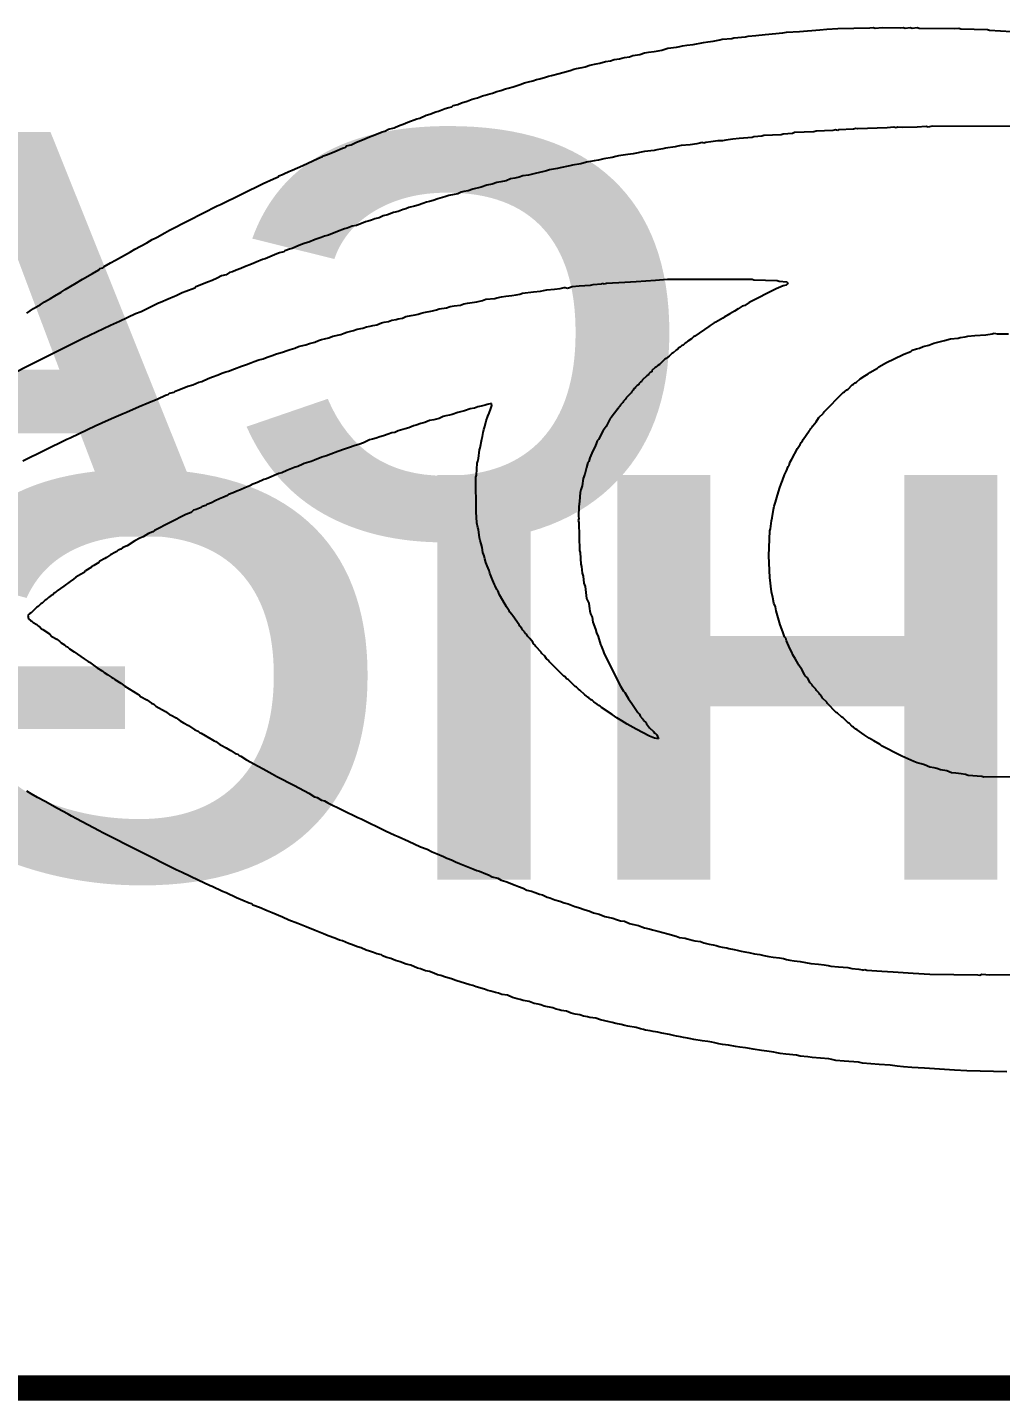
# Model space of a CAD drawing. Header units: inches. Extents: x 0 to 276, y 0 to 124.
# Drawn here: x 79.6 to 86.94, y 0.15 to 10.5 of the extents above; entities that cross this region are included whole.
import ezdxf

# ---------------------------------------------------------------- set-up
doc = ezdxf.new("R2010")
doc.units = ezdxf.units.IN
for name, color, linetype in [('Board Outline', 216, 'Continuous'), ('Bottom Overlay', 54, 'Continuous'), ('Top Overlay', 2, 'Continuous')]:
    doc.layers.add(name, color=color, linetype=linetype)
doc.styles.add('Arial Black', font='', dxfattribs={"height": 0.2})
doc.styles.get('Arial Black').set_extended_font_data('Arial Black')

msp = doc.modelspace()

# ---------------------------------------------------------------- linework, layer by layer
at = {"layer": 'Board Outline'}
for points in [[(0.25, 0.25, 0.191, 0.191, 0), (109.75, 0.25, 0.191, 0.191, 0)], [(0.259, 0.259, 0.127, 0.127, 0), (109.741, 0.259, 0.127, 0.127, 0)]]:
    msp.add_lwpolyline(points, format="xyseb", dxfattribs=at)
at = {"layer": 'Top Overlay'}
for p, q in [((85.161, 10.447), (85.295, 10.46)), ((85.295, 10.46), (85.321, 10.465)), ((85.321, 10.465), (85.421, 10.47)), ((85.421, 10.47), (85.573, 10.481)), ((85.573, 10.481), (85.626, 10.486)), ((85.626, 10.486), (85.71, 10.491)), ((85.71, 10.491), (85.951, 10.497)), ((85.951, 10.497), (85.975, 10.499)), ((85.975, 10.499), (85.991, 10.494)), ((85.991, 10.494), (86.043, 10.499)), ((86.043, 10.499), (86.182, 10.497)), ((86.182, 10.497), (86.201, 10.499)), ((86.201, 10.499), (86.216, 10.494)), ((86.216, 10.494), (86.253, 10.499)), ((86.253, 10.499), (86.269, 10.494)), ((86.269, 10.494), (86.306, 10.499)), ((86.306, 10.499), (86.321, 10.494)), ((86.321, 10.494), (86.587, 10.491)), ((86.587, 10.491), (86.621, 10.494)), ((86.621, 10.494), (86.636, 10.489)), ((86.636, 10.489), (86.836, 10.483)), ((86.836, 10.483), (86.852, 10.478)), ((86.852, 10.478), (87.017, 10.47)), ((84.427, 10.342), (84.492, 10.35)), ((84.492, 10.35), (84.518, 10.355)), ((84.518, 10.355), (84.539, 10.36)), ((84.539, 10.36), (84.571, 10.365)), ((84.571, 10.365), (84.618, 10.371)), ((84.618, 10.371), (84.697, 10.386)), ((84.697, 10.386), (84.728, 10.392)), ((84.728, 10.392), (84.77, 10.397)), ((84.77, 10.397), (84.82, 10.405)), ((84.82, 10.405), (84.836, 10.41)), ((84.836, 10.41), (84.909, 10.415)), ((84.909, 10.415), (84.925, 10.42)), ((84.925, 10.42), (85.012, 10.428)), ((85.012, 10.428), (85.033, 10.434)), ((85.033, 10.434), (85.091, 10.439)), ((85.091, 10.439), (85.161, 10.447)), ((83.915, 10.229), (83.959, 10.242)), ((83.959, 10.242), (83.996, 10.247)), ((83.996, 10.247), (84.022, 10.258)), ((84.022, 10.258), (84.064, 10.263)), ((84.064, 10.263), (84.08, 10.268)), ((84.08, 10.268), (84.101, 10.274)), ((84.101, 10.274), (84.138, 10.279)), ((84.138, 10.279), (84.164, 10.289)), ((84.164, 10.289), (84.217, 10.295)), ((84.217, 10.295), (84.251, 10.308)), ((84.251, 10.308), (84.282, 10.313)), ((84.282, 10.313), (84.324, 10.318)), ((84.324, 10.318), (84.356, 10.323)), ((84.356, 10.323), (84.382, 10.329)), ((84.382, 10.329), (84.406, 10.336)), ((84.406, 10.336), (84.427, 10.342)), ((83.55, 10.137), (83.608, 10.153)), ((83.608, 10.153), (83.692, 10.174)), ((83.692, 10.174), (83.718, 10.184)), ((83.718, 10.184), (83.739, 10.19)), ((83.739, 10.19), (83.783, 10.197)), ((83.783, 10.197), (83.804, 10.203)), ((83.804, 10.203), (83.839, 10.216)), ((83.839, 10.216), (83.888, 10.224)), ((83.888, 10.224), (83.915, 10.229)), ((83.169, 10.024), (83.203, 10.037)), ((83.203, 10.037), (83.224, 10.043)), ((83.224, 10.043), (83.261, 10.053)), ((83.261, 10.053), (83.314, 10.069)), ((83.314, 10.069), (83.348, 10.082)), ((83.348, 10.082), (83.377, 10.09)), ((83.377, 10.09), (83.411, 10.098)), ((83.411, 10.098), (83.437, 10.108)), ((83.437, 10.108), (83.463, 10.113)), ((83.463, 10.113), (83.505, 10.124)), ((83.505, 10.124), (83.529, 10.132)), ((83.529, 10.132), (83.55, 10.137)), ((82.844, 9.919), (82.873, 9.932)), ((82.873, 9.932), (82.915, 9.943)), ((82.915, 9.943), (82.952, 9.959)), ((82.952, 9.959), (82.994, 9.969)), ((82.994, 9.969), (83.03, 9.985)), ((83.03, 9.985), (83.051, 9.99)), ((83.051, 9.99), (83.085, 9.998)), ((83.085, 9.998), (83.106, 10.003)), ((83.106, 10.003), (83.14, 10.016)), ((83.14, 10.016), (83.169, 10.024)), ((82.558, 9.817), (82.605, 9.838)), ((82.605, 9.838), (82.634, 9.846)), ((82.634, 9.846), (82.679, 9.864)), ((82.679, 9.864), (82.7, 9.869)), ((82.7, 9.869), (82.749, 9.888)), ((82.749, 9.888), (82.778, 9.896)), ((82.778, 9.896), (82.799, 9.901)), ((82.799, 9.901), (82.81, 9.911)), ((82.81, 9.911), (82.844, 9.919)), ((82.295, 9.717), (82.322, 9.733)), ((82.322, 9.733), (82.364, 9.743)), ((82.364, 9.743), (82.374, 9.749)), ((82.374, 9.749), (82.411, 9.764)), ((82.411, 9.764), (82.432, 9.77)), ((82.432, 9.77), (82.469, 9.785)), ((82.469, 9.785), (82.537, 9.812)), ((82.537, 9.812), (82.558, 9.817)), ((85.692, 9.728), (85.671, 9.722)), ((85.707, 9.722), (85.692, 9.728)), ((85.713, 9.728), (85.707, 9.722)), ((85.828, 9.733), (85.713, 9.728)), ((85.844, 9.738), (85.828, 9.733)), ((85.857, 9.735), (85.844, 9.738)), ((86.08, 9.743), (85.857, 9.735)), ((86.132, 9.749), (86.08, 9.743)), ((86.148, 9.743), (86.132, 9.749)), ((86.159, 9.749), (86.148, 9.743)), ((86.198, 9.746), (86.159, 9.749)), ((86.306, 9.749), (86.198, 9.746)), ((86.374, 9.754), (86.306, 9.749)), ((86.39, 9.749), (86.374, 9.754)), ((86.419, 9.756), (86.39, 9.749)), ((87.025, 9.754), (86.419, 9.756)), ((82.041, 9.615), (82.075, 9.633)), ((82.075, 9.633), (82.143, 9.659)), ((82.143, 9.659), (82.18, 9.675)), ((82.18, 9.675), (82.206, 9.686)), ((82.206, 9.686), (82.274, 9.712)), ((82.274, 9.712), (82.295, 9.717)), ((84.647, 9.623), (84.597, 9.615)), ((84.668, 9.628), (84.647, 9.623)), ((84.684, 9.633), (84.668, 9.628)), ((84.699, 9.628), (84.684, 9.633)), ((84.715, 9.633), (84.699, 9.628)), ((84.752, 9.638), (84.715, 9.633)), ((84.804, 9.644), (84.752, 9.638)), ((84.81, 9.644), (84.804, 9.644)), ((84.839, 9.646), (84.81, 9.644)), ((84.865, 9.651), (84.839, 9.646)), ((84.917, 9.657), (84.865, 9.651)), ((84.965, 9.662), (84.917, 9.657)), ((85.062, 9.67), (84.965, 9.662)), ((85.077, 9.675), (85.062, 9.67)), ((85.135, 9.68), (85.077, 9.675)), ((85.151, 9.686), (85.135, 9.68)), ((85.282, 9.691), (85.151, 9.686)), ((85.298, 9.696), (85.282, 9.691)), ((85.366, 9.701), (85.298, 9.696)), ((85.382, 9.707), (85.366, 9.701)), ((85.529, 9.712), (85.382, 9.707)), ((85.545, 9.717), (85.529, 9.712)), ((85.671, 9.722), (85.545, 9.717)), ((81.791, 9.512), (81.826, 9.526)), ((81.826, 9.526), (81.833, 9.533)), ((81.833, 9.533), (81.862, 9.541)), ((81.862, 9.541), (81.917, 9.565)), ((81.917, 9.565), (81.975, 9.591)), ((81.975, 9.591), (81.996, 9.596)), ((81.996, 9.596), (82.007, 9.607)), ((82.007, 9.607), (82.041, 9.615)), ((84.009, 9.52), (83.946, 9.51)), ((84.035, 9.526), (84.009, 9.52)), ((84.056, 9.531), (84.035, 9.526)), ((84.125, 9.541), (84.056, 9.531)), ((84.167, 9.546), (84.125, 9.541)), ((84.253, 9.565), (84.167, 9.546)), ((84.324, 9.573), (84.253, 9.565)), ((84.345, 9.578), (84.324, 9.573)), ((84.39, 9.586), (84.345, 9.578)), ((84.411, 9.591), (84.39, 9.586)), ((84.482, 9.599), (84.411, 9.591)), ((84.503, 9.604), (84.482, 9.599)), ((84.529, 9.609), (84.503, 9.604)), ((84.597, 9.615), (84.529, 9.609)), ((81.571, 9.413), (81.597, 9.423)), ((81.597, 9.423), (81.676, 9.46)), ((81.676, 9.46), (81.791, 9.512)), ((83.513, 9.418), (83.492, 9.413)), ((83.537, 9.426), (83.513, 9.418)), ((83.595, 9.436), (83.537, 9.426)), ((83.616, 9.442), (83.595, 9.436)), ((83.642, 9.447), (83.616, 9.442)), ((83.663, 9.452), (83.642, 9.447)), ((83.689, 9.457), (83.663, 9.452)), ((83.71, 9.463), (83.689, 9.457)), ((83.773, 9.473), (83.71, 9.463)), ((83.815, 9.484), (83.773, 9.473)), ((83.846, 9.489), (83.815, 9.484)), ((83.873, 9.494), (83.846, 9.489)), ((83.904, 9.499), (83.873, 9.494)), ((83.946, 9.51), (83.904, 9.499)), ((81.057, 9.166), (81.377, 9.323)), ((81.377, 9.323), (81.456, 9.36)), ((81.456, 9.36), (81.49, 9.373)), ((81.49, 9.373), (81.497, 9.381)), ((81.497, 9.381), (81.524, 9.392)), ((81.524, 9.392), (81.534, 9.397)), ((81.534, 9.397), (81.571, 9.413)), ((83.064, 9.31), (83.02, 9.297)), ((83.104, 9.318), (83.064, 9.31)), ((83.138, 9.331), (83.104, 9.318)), ((83.169, 9.337), (83.138, 9.331)), ((83.209, 9.344), (83.169, 9.337)), ((83.243, 9.358), (83.209, 9.344)), ((83.274, 9.363), (83.243, 9.358)), ((83.308, 9.371), (83.274, 9.363)), ((83.335, 9.381), (83.308, 9.371)), ((83.377, 9.386), (83.335, 9.381)), ((83.398, 9.392), (83.377, 9.386)), ((83.427, 9.4), (83.398, 9.392)), ((83.492, 9.413), (83.427, 9.4)), ((82.694, 9.208), (82.66, 9.195)), ((82.747, 9.224), (82.694, 9.208)), ((82.776, 9.232), (82.747, 9.224)), ((82.818, 9.242), (82.776, 9.232)), ((82.844, 9.247), (82.818, 9.242)), ((82.87, 9.258), (82.844, 9.247)), ((82.891, 9.263), (82.87, 9.258)), ((82.923, 9.268), (82.891, 9.263)), ((82.957, 9.281), (82.923, 9.268)), ((83.02, 9.297), (82.957, 9.281)), ((80.815, 9.045), (81.03, 9.155)), ((81.03, 9.155), (81.057, 9.166)), ((82.361, 9.106), (82.316, 9.087)), ((82.395, 9.113), (82.361, 9.106)), ((82.432, 9.129), (82.395, 9.113)), ((82.453, 9.134), (82.432, 9.129)), ((82.476, 9.142), (82.453, 9.134)), ((82.518, 9.153), (82.476, 9.142)), ((82.547, 9.161), (82.518, 9.153)), ((82.581, 9.174), (82.547, 9.161)), ((82.61, 9.182), (82.581, 9.174)), ((82.631, 9.187), (82.61, 9.182)), ((82.66, 9.195), (82.631, 9.187)), ((80.673, 8.972), (80.815, 9.045)), ((82.049, 9.003), (82.012, 8.987)), ((82.08, 9.008), (82.049, 9.003)), ((82.148, 9.035), (82.08, 9.008)), ((82.169, 9.04), (82.148, 9.035)), ((82.193, 9.048), (82.169, 9.04)), ((82.219, 9.058), (82.193, 9.048)), ((82.253, 9.066), (82.219, 9.058)), ((82.282, 9.079), (82.253, 9.066)), ((82.316, 9.087), (82.282, 9.079)), ((80.5, 8.877), (80.542, 8.903)), ((80.542, 8.903), (80.568, 8.914)), ((80.568, 8.914), (80.579, 8.919)), ((80.579, 8.919), (80.637, 8.951)), ((80.637, 8.951), (80.673, 8.972)), ((81.77, 8.903), (81.723, 8.882)), ((81.815, 8.917), (81.77, 8.903)), ((81.841, 8.927), (81.815, 8.917)), ((81.87, 8.935), (81.841, 8.927)), ((81.938, 8.961), (81.87, 8.935)), ((81.991, 8.982), (81.938, 8.961)), ((82.012, 8.987), (81.991, 8.982)), ((80.311, 8.772), (80.379, 8.809)), ((80.379, 8.809), (80.411, 8.83)), ((80.411, 8.83), (80.5, 8.877)), ((81.482, 8.793), (81.429, 8.772)), ((81.5, 8.801), (81.482, 8.793)), ((81.534, 8.809), (81.5, 8.801)), ((81.542, 8.817), (81.534, 8.809)), ((81.576, 8.83), (81.542, 8.817)), ((81.597, 8.835), (81.576, 8.83)), ((81.623, 8.846), (81.597, 8.835)), ((81.66, 8.861), (81.623, 8.846)), ((81.694, 8.875), (81.66, 8.861)), ((81.723, 8.882), (81.694, 8.875)), ((80.169, 8.688), (80.18, 8.699)), ((80.18, 8.699), (80.227, 8.725)), ((80.227, 8.725), (80.264, 8.746)), ((80.264, 8.746), (80.311, 8.772)), ((81.238, 8.696), (81.209, 8.683)), ((81.29, 8.717), (81.238, 8.696)), ((81.324, 8.73), (81.29, 8.717)), ((81.372, 8.751), (81.324, 8.73)), ((81.393, 8.757), (81.372, 8.751)), ((81.429, 8.772), (81.393, 8.757)), ((79.959, 8.568), (80.017, 8.604)), ((80.017, 8.604), (80.091, 8.646)), ((80.091, 8.646), (80.138, 8.673)), ((80.138, 8.673), (80.148, 8.683)), ((80.148, 8.683), (80.169, 8.688)), ((80.994, 8.594), (80.967, 8.583)), ((81.03, 8.61), (80.994, 8.594)), ((81.064, 8.628), (81.03, 8.61)), ((81.099, 8.636), (81.064, 8.628)), ((81.125, 8.652), (81.099, 8.636)), ((81.146, 8.657), (81.125, 8.652)), ((81.175, 8.67), (81.146, 8.657)), ((81.209, 8.683), (81.175, 8.67)), ((84.104, 8.581), (84.188, 8.586)), ((84.188, 8.586), (84.335, 8.596)), ((84.335, 8.596), (84.424, 8.602)), ((84.424, 8.602), (85.062, 8.604)), ((85.062, 8.604), (85.077, 8.599)), ((85.077, 8.599), (85.251, 8.594)), ((85.251, 8.594), (85.266, 8.589)), ((85.266, 8.589), (85.324, 8.583)), ((79.807, 8.478), (79.855, 8.505)), ((79.855, 8.505), (79.886, 8.526)), ((79.886, 8.526), (79.959, 8.568)), ((80.768, 8.499), (80.721, 8.478)), ((80.794, 8.51), (80.768, 8.499)), ((80.862, 8.536), (80.794, 8.51)), ((80.87, 8.544), (80.862, 8.536)), ((80.904, 8.557), (80.87, 8.544)), ((80.933, 8.57), (80.904, 8.557)), ((80.967, 8.583), (80.933, 8.57)), ((83.253, 8.481), (83.285, 8.486)), ((83.285, 8.486), (83.311, 8.491)), ((83.311, 8.491), (83.332, 8.497)), ((83.332, 8.497), (83.416, 8.507)), ((83.416, 8.507), (83.469, 8.512)), ((83.469, 8.512), (83.49, 8.518)), ((83.49, 8.518), (83.516, 8.523)), ((83.516, 8.523), (83.574, 8.528)), ((83.574, 8.528), (83.616, 8.533)), ((83.616, 8.533), (83.647, 8.539)), ((83.647, 8.539), (83.655, 8.541)), ((83.655, 8.541), (83.671, 8.536)), ((83.671, 8.536), (83.686, 8.541)), ((83.686, 8.541), (83.707, 8.547)), ((83.707, 8.547), (83.76, 8.552)), ((83.76, 8.552), (83.844, 8.557)), ((83.844, 8.557), (83.865, 8.562)), ((83.865, 8.562), (83.928, 8.568)), ((83.928, 8.568), (83.933, 8.573)), ((83.933, 8.573), (83.949, 8.568)), ((83.949, 8.568), (83.965, 8.573)), ((83.965, 8.573), (84.104, 8.581)), ((85.245, 8.531), (85.041, 8.426)), ((85.298, 8.552), (85.245, 8.531)), ((85.319, 8.557), (85.298, 8.552)), ((85.327, 8.565), (85.319, 8.557)), ((85.324, 8.583), (85.332, 8.575)), ((85.332, 8.575), (85.327, 8.565)), ((79.597, 8.347), (79.647, 8.381)), ((79.647, 8.381), (79.687, 8.405)), ((79.687, 8.405), (79.697, 8.41)), ((79.697, 8.41), (79.729, 8.431)), ((79.729, 8.431), (79.776, 8.457)), ((79.776, 8.457), (79.807, 8.478)), ((80.589, 8.421), (80.458, 8.358)), ((80.605, 8.426), (80.589, 8.421)), ((80.663, 8.452), (80.605, 8.426)), ((80.71, 8.473), (80.663, 8.452)), ((80.721, 8.478), (80.71, 8.473)), ((82.705, 8.379), (82.76, 8.386)), ((82.76, 8.386), (82.786, 8.397)), ((82.786, 8.397), (82.818, 8.402)), ((82.818, 8.402), (82.865, 8.407)), ((82.865, 8.407), (82.891, 8.418)), ((82.891, 8.418), (82.917, 8.423)), ((82.917, 8.423), (82.988, 8.431)), ((82.988, 8.431), (83.03, 8.442)), ((83.03, 8.442), (83.056, 8.452)), ((83.056, 8.452), (83.125, 8.457)), ((83.125, 8.457), (83.14, 8.463)), ((83.14, 8.463), (83.175, 8.47)), ((83.175, 8.47), (83.206, 8.476)), ((83.206, 8.476), (83.253, 8.481)), ((84.988, 8.4), (84.957, 8.379)), ((85.009, 8.405), (84.988, 8.4)), ((85.041, 8.426), (85.009, 8.405)), ((80.295, 8.284), (80.227, 8.253)), ((80.416, 8.342), (80.295, 8.284)), ((80.458, 8.358), (80.416, 8.342)), ((82.269, 8.274), (82.29, 8.279)), ((82.29, 8.279), (82.322, 8.284)), ((82.322, 8.284), (82.348, 8.295)), ((82.348, 8.295), (82.379, 8.3)), ((82.379, 8.3), (82.395, 8.305)), ((82.395, 8.305), (82.427, 8.31)), ((82.427, 8.31), (82.453, 8.321)), ((82.453, 8.321), (82.492, 8.329)), ((82.492, 8.329), (82.524, 8.334)), ((82.524, 8.334), (82.545, 8.339)), ((82.545, 8.339), (82.568, 8.347)), ((82.568, 8.347), (82.589, 8.352)), ((82.589, 8.352), (82.655, 8.365)), ((82.655, 8.365), (82.684, 8.373)), ((82.684, 8.373), (82.705, 8.379)), ((84.789, 8.279), (84.778, 8.274)), ((84.841, 8.31), (84.789, 8.279)), ((84.852, 8.316), (84.841, 8.31)), ((84.894, 8.342), (84.852, 8.316)), ((84.93, 8.363), (84.894, 8.342)), ((84.957, 8.379), (84.93, 8.363)), ((80.227, 8.253), (80.017, 8.153)), ((81.873, 8.161), (81.902, 8.174)), ((81.902, 8.174), (81.962, 8.187)), ((81.962, 8.187), (81.988, 8.197)), ((81.988, 8.197), (82.009, 8.203)), ((82.009, 8.203), (82.038, 8.211)), ((82.038, 8.211), (82.059, 8.216)), ((82.059, 8.216), (82.085, 8.226)), ((82.085, 8.226), (82.13, 8.234)), ((82.13, 8.234), (82.156, 8.245)), ((82.156, 8.245), (82.183, 8.25)), ((82.183, 8.25), (82.204, 8.255)), ((82.204, 8.255), (82.235, 8.26)), ((82.235, 8.26), (82.269, 8.274)), ((84.631, 8.174), (84.621, 8.169)), ((84.736, 8.247), (84.631, 8.174)), ((84.747, 8.253), (84.736, 8.247)), ((84.778, 8.274), (84.747, 8.253)), ((86.668, 8.169), (86.689, 8.174)), ((86.689, 8.174), (86.741, 8.179)), ((86.741, 8.179), (86.825, 8.184)), ((86.825, 8.184), (86.873, 8.19)), ((86.873, 8.19), (86.888, 8.195)), ((86.888, 8.195), (86.909, 8.19)), ((86.909, 8.19), (86.996, 8.192)), ((80.017, 8.153), (79.739, 8.016)), ((81.558, 8.066), (81.581, 8.074)), ((81.581, 8.074), (81.616, 8.082)), ((81.616, 8.082), (81.644, 8.095)), ((81.644, 8.095), (81.665, 8.1)), ((81.665, 8.1), (81.7, 8.108)), ((81.7, 8.108), (81.726, 8.119)), ((81.726, 8.119), (81.768, 8.129)), ((81.768, 8.129), (81.794, 8.14)), ((81.794, 8.14), (81.818, 8.148)), ((81.818, 8.148), (81.839, 8.153)), ((81.839, 8.153), (81.873, 8.161)), ((84.49, 8.069), (84.469, 8.048)), ((84.5, 8.074), (84.49, 8.069)), ((84.511, 8.085), (84.5, 8.074)), ((84.521, 8.09), (84.511, 8.085)), ((84.531, 8.1), (84.521, 8.09)), ((84.542, 8.106), (84.531, 8.1)), ((84.558, 8.121), (84.542, 8.106)), ((84.568, 8.127), (84.558, 8.121)), ((84.579, 8.137), (84.568, 8.127)), ((84.605, 8.153), (84.579, 8.137)), ((84.621, 8.169), (84.605, 8.153)), ((86.258, 8.058), (86.269, 8.069)), ((86.269, 8.069), (86.303, 8.077)), ((86.303, 8.077), (86.324, 8.082)), ((86.324, 8.082), (86.353, 8.095)), ((86.353, 8.095), (86.395, 8.106)), ((86.395, 8.106), (86.432, 8.121)), ((86.432, 8.121), (86.453, 8.127)), ((86.453, 8.127), (86.513, 8.14)), ((86.513, 8.14), (86.558, 8.153)), ((86.558, 8.153), (86.615, 8.158)), ((86.615, 8.158), (86.631, 8.163)), ((86.631, 8.163), (86.668, 8.169)), ((79.739, 8.016), (79.282, 7.785)), ((81.251, 7.959), (81.285, 7.972)), ((81.285, 7.972), (81.311, 7.982)), ((81.311, 7.982), (81.345, 7.995)), ((81.345, 7.995), (81.379, 8.003)), ((81.379, 8.003), (81.408, 8.016)), ((81.408, 8.016), (81.445, 8.027)), ((81.445, 8.027), (81.479, 8.04)), ((81.479, 8.04), (81.524, 8.053)), ((81.524, 8.053), (81.558, 8.066)), ((84.406, 8.001), (84.364, 7.959)), ((84.416, 8.006), (84.406, 8.001)), ((84.427, 8.016), (84.416, 8.006)), ((84.437, 8.022), (84.427, 8.016)), ((84.458, 8.043), (84.437, 8.022)), ((84.469, 8.048), (84.458, 8.043)), ((86.017, 7.943), (86.075, 7.974)), ((86.075, 7.974), (86.195, 8.032)), ((86.195, 8.032), (86.206, 8.037)), ((86.206, 8.037), (86.258, 8.058)), ((80.962, 7.854), (80.996, 7.867)), ((80.996, 7.867), (81.038, 7.883)), ((81.038, 7.883), (81.067, 7.896)), ((81.067, 7.896), (81.096, 7.904)), ((81.096, 7.904), (81.117, 7.909)), ((81.117, 7.909), (81.162, 7.927)), ((81.162, 7.927), (81.214, 7.948)), ((81.214, 7.948), (81.251, 7.959)), ((84.269, 7.875), (84.235, 7.841)), ((84.28, 7.88), (84.269, 7.875)), ((84.282, 7.888), (84.28, 7.88)), ((84.295, 7.901), (84.282, 7.888)), ((84.306, 7.906), (84.295, 7.901)), ((84.308, 7.914), (84.306, 7.906)), ((84.332, 7.938), (84.308, 7.914)), ((84.343, 7.943), (84.332, 7.938)), ((84.353, 7.953), (84.343, 7.943)), ((84.364, 7.959), (84.353, 7.953)), ((85.878, 7.851), (85.912, 7.875)), ((85.912, 7.875), (85.938, 7.89)), ((85.938, 7.89), (85.949, 7.901)), ((85.949, 7.901), (86.007, 7.932)), ((86.007, 7.932), (86.017, 7.943)), ((80.708, 7.751), (80.715, 7.759)), ((80.715, 7.759), (80.742, 7.77)), ((80.742, 7.77), (80.81, 7.796)), ((80.81, 7.796), (80.847, 7.806)), ((80.847, 7.806), (80.894, 7.827)), ((80.894, 7.827), (80.915, 7.833)), ((80.915, 7.833), (80.962, 7.854)), ((84.167, 7.767), (84.156, 7.757)), ((84.172, 7.778), (84.167, 7.767)), ((84.18, 7.78), (84.172, 7.778)), ((84.182, 7.788), (84.18, 7.78)), ((84.196, 7.801), (84.182, 7.788)), ((84.206, 7.806), (84.196, 7.801)), ((84.209, 7.814), (84.206, 7.806)), ((84.222, 7.827), (84.209, 7.814)), ((84.232, 7.833), (84.222, 7.827)), ((84.235, 7.841), (84.232, 7.833)), ((85.76, 7.754), (85.776, 7.77)), ((85.776, 7.77), (85.786, 7.775)), ((85.786, 7.775), (85.818, 7.806)), ((85.818, 7.806), (85.828, 7.812)), ((85.828, 7.812), (85.839, 7.822)), ((85.839, 7.822), (85.849, 7.827)), ((85.849, 7.827), (85.878, 7.851)), ((80.442, 7.644), (80.516, 7.675)), ((80.516, 7.675), (80.584, 7.701)), ((80.584, 7.701), (80.642, 7.728)), ((80.642, 7.728), (80.663, 7.733)), ((80.663, 7.733), (80.673, 7.743)), ((80.673, 7.743), (80.708, 7.751)), ((83.067, 7.659), (83.051, 7.654)), ((83.098, 7.665), (83.067, 7.659)), ((83.101, 7.652), (83.098, 7.665)), ((84.072, 7.657), (84.067, 7.646)), ((84.088, 7.673), (84.072, 7.657)), ((84.093, 7.683), (84.088, 7.673)), ((84.109, 7.699), (84.093, 7.683)), ((84.114, 7.709), (84.109, 7.699)), ((84.151, 7.746), (84.114, 7.709)), ((84.156, 7.757), (84.151, 7.746)), ((85.605, 7.604), (85.749, 7.749)), ((85.749, 7.749), (85.76, 7.754)), ((80.211, 7.544), (80.253, 7.56)), ((80.253, 7.56), (80.322, 7.591)), ((80.322, 7.591), (80.348, 7.602)), ((80.348, 7.602), (80.442, 7.644)), ((82.705, 7.554), (82.663, 7.544)), ((82.734, 7.568), (82.705, 7.554)), ((82.755, 7.573), (82.734, 7.568)), ((82.781, 7.578), (82.755, 7.573)), ((82.802, 7.583), (82.781, 7.578)), ((82.844, 7.599), (82.802, 7.583)), ((82.865, 7.604), (82.844, 7.599)), ((82.896, 7.61), (82.865, 7.604)), ((82.938, 7.625), (82.896, 7.61)), ((82.97, 7.631), (82.938, 7.625)), ((82.996, 7.641), (82.97, 7.631)), ((83.022, 7.646), (82.996, 7.641)), ((83.051, 7.654), (83.022, 7.646)), ((83.059, 7.536), (83.072, 7.57)), ((83.072, 7.57), (83.08, 7.594)), ((83.08, 7.594), (83.093, 7.628)), ((83.093, 7.628), (83.101, 7.652)), ((83.993, 7.552), (83.962, 7.494)), ((84.001, 7.56), (83.993, 7.552)), ((84.051, 7.625), (84.001, 7.56)), ((84.056, 7.636), (84.051, 7.625)), ((84.067, 7.646), (84.056, 7.636)), ((85.545, 7.528), (85.566, 7.56)), ((85.566, 7.56), (85.6, 7.594)), ((85.6, 7.594), (85.605, 7.604)), ((79.923, 7.407), (80.054, 7.47)), ((80.054, 7.47), (80.112, 7.497)), ((80.112, 7.497), (80.211, 7.544)), ((82.369, 7.449), (82.348, 7.444)), ((82.395, 7.46), (82.369, 7.449)), ((82.448, 7.476), (82.395, 7.46)), ((82.476, 7.484), (82.448, 7.476)), ((82.511, 7.497), (82.476, 7.484)), ((82.532, 7.502), (82.511, 7.497)), ((82.566, 7.515), (82.532, 7.502)), ((82.595, 7.523), (82.566, 7.515)), ((82.631, 7.539), (82.595, 7.523)), ((82.663, 7.544), (82.631, 7.539)), ((83.03, 7.418), (83.035, 7.449)), ((83.035, 7.449), (83.041, 7.47)), ((83.041, 7.47), (83.049, 7.494)), ((83.049, 7.494), (83.059, 7.536)), ((83.941, 7.463), (83.904, 7.394)), ((83.962, 7.494), (83.941, 7.463)), ((85.447, 7.394), (85.492, 7.46)), ((85.492, 7.46), (85.5, 7.468)), ((85.5, 7.468), (85.505, 7.478)), ((85.505, 7.478), (85.516, 7.489)), ((85.516, 7.489), (85.521, 7.499)), ((85.521, 7.499), (85.545, 7.528)), ((79.566, 7.234), (79.897, 7.397)), ((79.897, 7.397), (79.923, 7.407)), ((82.07, 7.35), (82.02, 7.331)), ((82.099, 7.358), (82.07, 7.35)), ((82.133, 7.371), (82.099, 7.358)), ((82.18, 7.392), (82.133, 7.371)), ((82.201, 7.397), (82.18, 7.392)), ((82.23, 7.405), (82.201, 7.397)), ((82.256, 7.415), (82.23, 7.405)), ((82.285, 7.423), (82.256, 7.415)), ((82.319, 7.436), (82.285, 7.423)), ((82.348, 7.444), (82.319, 7.436)), ((83.012, 7.331), (83.025, 7.397)), ((83.025, 7.397), (83.03, 7.418)), ((83.888, 7.363), (83.878, 7.337)), ((83.894, 7.384), (83.888, 7.363)), ((83.904, 7.394), (83.894, 7.384)), ((85.405, 7.326), (85.426, 7.358)), ((85.426, 7.358), (85.432, 7.373)), ((85.432, 7.373), (85.442, 7.384)), ((85.442, 7.384), (85.447, 7.394)), ((81.82, 7.263), (81.765, 7.24)), ((81.854, 7.271), (81.82, 7.263)), ((81.889, 7.284), (81.854, 7.271)), ((81.941, 7.305), (81.889, 7.284)), ((81.991, 7.323), (81.941, 7.305)), ((82.02, 7.331), (81.991, 7.323)), ((82.996, 7.232), (83.001, 7.253)), ((83.001, 7.253), (83.007, 7.316)), ((83.007, 7.316), (83.012, 7.331)), ((83.841, 7.258), (83.833, 7.229)), ((83.862, 7.31), (83.841, 7.258)), ((83.878, 7.337), (83.862, 7.31)), ((85.348, 7.221), (85.363, 7.247)), ((85.363, 7.247), (85.405, 7.326)), ((81.497, 7.14), (81.403, 7.098)), ((81.518, 7.145), (81.497, 7.14)), ((81.555, 7.161), (81.518, 7.145)), ((81.581, 7.171), (81.555, 7.161)), ((81.618, 7.187), (81.581, 7.171)), ((81.639, 7.192), (81.618, 7.187)), ((81.676, 7.208), (81.639, 7.192)), ((81.686, 7.213), (81.676, 7.208)), ((81.739, 7.229), (81.686, 7.213)), ((81.765, 7.24), (81.739, 7.229)), ((82.986, 7.127), (82.991, 7.216)), ((82.991, 7.216), (82.996, 7.232)), ((83.81, 7.163), (83.802, 7.135)), ((83.815, 7.184), (83.81, 7.163)), ((83.825, 7.221), (83.815, 7.184)), ((83.833, 7.229), (83.825, 7.221)), ((85.308, 7.129), (85.321, 7.158)), ((85.321, 7.158), (85.335, 7.192)), ((85.335, 7.192), (85.342, 7.2)), ((85.342, 7.2), (85.348, 7.221)), ((81.277, 7.045), (81.24, 7.03)), ((81.301, 7.058), (81.277, 7.045)), ((81.335, 7.072), (81.301, 7.058)), ((81.382, 7.093), (81.335, 7.072)), ((81.403, 7.098), (81.382, 7.093)), ((82.98, 7.111), (82.986, 7.127)), ((82.983, 6.851), (82.98, 7.111)), ((83.781, 7.045), (83.773, 7.016)), ((83.789, 7.1), (83.781, 7.045)), ((83.802, 7.135), (83.789, 7.1)), ((85.269, 7.027), (85.282, 7.061)), ((85.282, 7.061), (85.293, 7.087)), ((85.293, 7.087), (85.308, 7.129)), ((81.017, 6.932), (80.988, 6.919)), ((81.049, 6.948), (81.017, 6.932)), ((81.075, 6.959), (81.049, 6.948)), ((81.109, 6.972), (81.075, 6.959)), ((81.117, 6.98), (81.109, 6.972)), ((81.151, 6.993), (81.117, 6.98)), ((81.18, 7.006), (81.151, 6.993)), ((81.206, 7.016), (81.18, 7.006)), ((81.24, 7.03), (81.206, 7.016)), ((83.768, 6.995), (83.763, 6.927)), ((83.773, 7.016), (83.768, 6.995)), ((85.238, 6.922), (85.248, 6.959)), ((85.248, 6.959), (85.269, 7.027)), ((80.794, 6.83), (80.558, 6.709)), ((80.836, 6.846), (80.794, 6.83)), ((80.852, 6.862), (80.836, 6.846)), ((80.873, 6.867), (80.852, 6.862)), ((80.899, 6.877), (80.873, 6.867)), ((80.91, 6.883), (80.899, 6.877)), ((80.917, 6.89), (80.91, 6.883)), ((80.946, 6.898), (80.917, 6.89)), ((80.954, 6.906), (80.946, 6.898)), ((80.988, 6.919), (80.954, 6.906)), ((82.988, 6.767), (82.983, 6.851)), ((83.757, 6.89), (83.755, 6.814)), ((83.763, 6.927), (83.757, 6.89)), ((85.214, 6.804), (85.224, 6.867)), ((85.224, 6.867), (85.23, 6.893)), ((85.23, 6.893), (85.238, 6.922)), ((82.996, 6.733), (82.988, 6.767)), ((83.001, 6.717), (82.996, 6.733)), ((83.757, 6.801), (83.752, 6.785)), ((83.752, 6.785), (83.757, 6.77)), ((83.755, 6.814), (83.757, 6.801)), ((83.757, 6.77), (83.763, 6.56)), ((85.201, 6.722), (85.209, 6.783)), ((85.209, 6.783), (85.214, 6.804)), ((80.411, 6.631), (80.353, 6.594)), ((80.448, 6.652), (80.411, 6.631)), ((80.474, 6.662), (80.448, 6.652)), ((80.513, 6.686), (80.474, 6.662)), ((80.547, 6.699), (80.513, 6.686)), ((80.558, 6.709), (80.547, 6.699)), ((83.007, 6.654), (83.001, 6.717)), ((83.012, 6.633), (83.007, 6.654)), ((83.02, 6.61), (83.012, 6.633)), ((85.19, 6.518), (85.196, 6.707)), ((85.196, 6.707), (85.201, 6.722)), ((80.227, 6.526), (80.196, 6.505)), ((80.264, 6.547), (80.227, 6.526)), ((80.274, 6.552), (80.264, 6.547)), ((80.285, 6.562), (80.274, 6.552)), ((80.306, 6.568), (80.285, 6.562)), ((80.319, 6.581), (80.306, 6.568)), ((80.353, 6.594), (80.319, 6.581)), ((83.028, 6.581), (83.02, 6.61)), ((83.033, 6.544), (83.028, 6.581)), ((83.043, 6.518), (83.033, 6.544)), ((83.049, 6.497), (83.043, 6.518)), ((83.763, 6.56), (83.768, 6.544)), ((83.768, 6.544), (83.773, 6.455)), ((85.196, 6.355), (85.19, 6.518)), ((80.083, 6.434), (80.038, 6.405)), ((80.085, 6.436), (80.083, 6.434)), ((80.101, 6.447), (80.085, 6.436)), ((80.138, 6.468), (80.101, 6.447)), ((80.148, 6.478), (80.138, 6.468)), ((80.185, 6.499), (80.148, 6.478)), ((80.196, 6.505), (80.185, 6.499)), ((83.056, 6.468), (83.049, 6.497)), ((83.067, 6.442), (83.056, 6.468)), ((83.08, 6.408), (83.067, 6.442)), ((83.773, 6.455), (83.778, 6.439)), ((83.778, 6.439), (83.783, 6.387)), ((79.923, 6.326), (79.876, 6.289)), ((79.949, 6.342), (79.923, 6.326)), ((79.965, 6.358), (79.949, 6.342)), ((80.001, 6.379), (79.965, 6.358)), ((80.028, 6.394), (80.001, 6.379)), ((80.038, 6.405), (80.028, 6.394)), ((83.085, 6.387), (83.08, 6.408)), ((83.106, 6.339), (83.085, 6.387)), ((83.122, 6.303), (83.106, 6.339)), ((83.783, 6.387), (83.789, 6.366)), ((83.789, 6.366), (83.794, 6.313)), ((83.794, 6.313), (83.804, 6.287)), ((85.209, 6.247), (85.196, 6.355)), ((79.771, 6.211), (79.76, 6.205)), ((79.781, 6.221), (79.771, 6.211)), ((79.792, 6.226), (79.781, 6.221)), ((79.802, 6.237), (79.792, 6.226)), ((79.813, 6.242), (79.802, 6.237)), ((79.826, 6.255), (79.813, 6.242)), ((79.876, 6.289), (79.826, 6.255)), ((83.127, 6.292), (83.122, 6.303)), ((83.138, 6.266), (83.127, 6.292)), ((83.146, 6.258), (83.138, 6.266)), ((83.159, 6.224), (83.146, 6.258)), ((83.185, 6.182), (83.159, 6.224)), ((83.804, 6.287), (83.815, 6.198)), ((85.219, 6.205), (85.209, 6.247)), ((79.671, 6.132), (79.629, 6.09)), ((79.681, 6.137), (79.671, 6.132)), ((79.702, 6.158), (79.681, 6.137)), ((79.713, 6.163), (79.702, 6.158)), ((79.734, 6.184), (79.713, 6.163)), ((79.744, 6.19), (79.734, 6.184)), ((79.76, 6.205), (79.744, 6.19)), ((83.211, 6.135), (83.185, 6.182)), ((83.232, 6.103), (83.211, 6.135)), ((83.815, 6.198), (83.831, 6.161)), ((83.831, 6.161), (83.836, 6.119)), ((83.836, 6.119), (83.841, 6.103)), ((85.227, 6.161), (85.219, 6.205)), ((85.238, 6.135), (85.227, 6.161)), ((85.243, 6.103), (85.238, 6.135)), ((79.618, 6.085), (79.605, 6.072)), ((79.605, 6.072), (79.61, 6.045)), ((79.61, 6.045), (79.624, 6.032)), ((79.629, 6.09), (79.618, 6.085)), ((79.624, 6.032), (79.634, 6.027)), ((79.634, 6.027), (79.645, 6.016)), ((79.645, 6.016), (79.671, 6.001)), ((79.671, 6.001), (79.681, 5.99)), ((83.238, 6.093), (83.232, 6.103)), ((83.253, 6.077), (83.238, 6.093)), ((83.259, 6.066), (83.253, 6.077)), ((83.306, 5.998), (83.259, 6.066)), ((83.841, 6.103), (83.846, 6.082)), ((83.846, 6.082), (83.857, 6.056)), ((83.857, 6.056), (83.862, 6.019)), ((83.862, 6.019), (83.883, 5.967)), ((85.274, 5.998), (85.243, 6.103)), ((79.681, 5.99), (79.692, 5.985)), ((79.692, 5.985), (79.708, 5.969)), ((79.708, 5.969), (79.718, 5.964)), ((79.718, 5.964), (79.768, 5.93)), ((79.768, 5.93), (79.786, 5.911)), ((79.786, 5.911), (79.823, 5.89)), ((83.311, 5.988), (83.306, 5.998)), ((83.327, 5.972), (83.311, 5.988)), ((83.332, 5.961), (83.327, 5.972)), ((83.348, 5.946), (83.332, 5.961)), ((83.353, 5.935), (83.348, 5.946)), ((83.364, 5.925), (83.353, 5.935)), ((83.369, 5.914), (83.364, 5.925)), ((83.387, 5.896), (83.369, 5.914)), ((83.883, 5.967), (83.891, 5.938)), ((83.891, 5.938), (83.902, 5.911)), ((83.902, 5.911), (83.92, 5.851)), ((85.295, 5.946), (85.274, 5.998)), ((85.306, 5.909), (85.295, 5.946)), ((85.316, 5.898), (85.306, 5.909)), ((85.321, 5.877), (85.316, 5.898)), ((79.823, 5.89), (79.834, 5.88)), ((79.834, 5.88), (79.844, 5.875)), ((79.844, 5.875), (79.855, 5.864)), ((79.855, 5.864), (79.881, 5.848)), ((79.881, 5.848), (79.891, 5.838)), ((79.891, 5.838), (79.902, 5.833)), ((79.902, 5.833), (79.918, 5.817)), ((79.918, 5.817), (79.954, 5.796)), ((79.954, 5.796), (80.028, 5.743)), ((83.411, 5.867), (83.387, 5.896)), ((83.416, 5.856), (83.411, 5.867)), ((83.427, 5.846), (83.416, 5.856)), ((83.432, 5.835), (83.427, 5.846)), ((83.474, 5.793), (83.432, 5.835)), ((83.479, 5.783), (83.474, 5.793)), ((83.92, 5.851), (83.925, 5.841)), ((83.925, 5.841), (83.941, 5.804)), ((83.941, 5.804), (83.946, 5.788)), ((85.348, 5.82), (85.321, 5.877)), ((85.363, 5.793), (85.348, 5.82)), ((85.369, 5.772), (85.363, 5.793)), ((80.028, 5.743), (80.059, 5.723)), ((80.059, 5.723), (80.07, 5.717)), ((80.07, 5.717), (80.099, 5.694)), ((80.099, 5.694), (80.127, 5.675)), ((83.5, 5.762), (83.479, 5.783)), ((83.513, 5.743), (83.5, 5.762)), ((83.532, 5.73), (83.513, 5.743)), ((83.537, 5.72), (83.532, 5.73)), ((83.644, 5.612), (83.537, 5.72)), ((83.946, 5.788), (83.983, 5.709)), ((83.983, 5.709), (84.072, 5.536)), ((85.39, 5.741), (85.369, 5.772)), ((85.411, 5.704), (85.39, 5.741)), ((85.416, 5.694), (85.411, 5.704)), ((85.437, 5.662), (85.416, 5.694)), ((80.127, 5.675), (80.159, 5.654)), ((80.159, 5.654), (80.169, 5.649)), ((80.169, 5.649), (80.18, 5.639)), ((80.18, 5.639), (80.206, 5.623)), ((80.206, 5.623), (80.238, 5.602)), ((80.238, 5.602), (80.248, 5.597)), ((80.248, 5.597), (80.259, 5.586)), ((80.259, 5.586), (80.306, 5.56)), ((83.655, 5.607), (83.644, 5.612)), ((83.665, 5.591), (83.655, 5.607)), ((83.676, 5.586), (83.665, 5.591)), ((83.728, 5.534), (83.676, 5.586)), ((85.458, 5.625), (85.437, 5.662)), ((85.463, 5.615), (85.458, 5.625)), ((85.479, 5.599), (85.463, 5.615)), ((85.5, 5.562), (85.479, 5.599)), ((80.306, 5.56), (80.335, 5.536)), ((80.335, 5.536), (80.4, 5.497)), ((80.4, 5.497), (80.432, 5.476)), ((83.739, 5.528), (83.728, 5.534)), ((83.755, 5.513), (83.739, 5.528)), ((83.765, 5.507), (83.755, 5.513)), ((83.802, 5.471), (83.765, 5.507)), ((84.072, 5.536), (84.093, 5.499)), ((84.093, 5.499), (84.104, 5.489)), ((84.104, 5.489), (84.13, 5.442)), ((85.516, 5.547), (85.5, 5.562)), ((85.521, 5.536), (85.516, 5.547)), ((85.542, 5.515), (85.521, 5.536)), ((85.547, 5.505), (85.542, 5.515)), ((85.568, 5.484), (85.547, 5.505)), ((85.573, 5.473), (85.568, 5.484)), ((80.432, 5.476), (80.442, 5.471)), ((80.442, 5.471), (80.453, 5.46)), ((80.453, 5.46), (80.5, 5.434)), ((80.5, 5.434), (80.537, 5.408)), ((80.537, 5.408), (80.553, 5.402)), ((80.553, 5.402), (80.568, 5.387)), ((80.568, 5.387), (80.642, 5.345)), ((83.812, 5.465), (83.802, 5.471)), ((83.823, 5.455), (83.812, 5.465)), ((83.833, 5.45), (83.823, 5.455)), ((83.849, 5.434), (83.833, 5.45)), ((83.86, 5.429), (83.849, 5.434)), ((83.87, 5.418), (83.86, 5.429)), ((83.896, 5.402), (83.87, 5.418)), ((83.907, 5.392), (83.896, 5.402)), ((83.917, 5.387), (83.907, 5.392)), ((83.928, 5.376), (83.917, 5.387)), ((84.13, 5.442), (84.156, 5.405)), ((84.156, 5.405), (84.201, 5.339)), ((85.589, 5.457), (85.573, 5.473)), ((85.594, 5.447), (85.589, 5.457)), ((85.626, 5.415), (85.594, 5.447)), ((85.631, 5.405), (85.626, 5.415)), ((85.697, 5.339), (85.631, 5.405)), ((80.642, 5.345), (80.673, 5.324)), ((80.673, 5.324), (80.684, 5.318)), ((80.684, 5.318), (80.721, 5.297)), ((80.721, 5.297), (80.752, 5.276)), ((80.752, 5.276), (80.778, 5.261)), ((84.007, 5.324), (83.928, 5.376)), ((84.043, 5.297), (84.007, 5.324)), ((84.08, 5.276), (84.043, 5.297)), ((84.122, 5.25), (84.08, 5.276)), ((84.201, 5.339), (84.214, 5.326)), ((84.214, 5.326), (84.219, 5.31)), ((84.219, 5.31), (84.24, 5.289)), ((84.24, 5.289), (84.245, 5.279)), ((84.245, 5.279), (84.261, 5.263)), ((85.707, 5.334), (85.697, 5.339)), ((85.739, 5.303), (85.707, 5.334)), ((85.749, 5.297), (85.739, 5.303)), ((85.786, 5.261), (85.749, 5.297)), ((80.778, 5.261), (80.815, 5.24)), ((80.815, 5.24), (80.862, 5.208)), ((80.862, 5.208), (80.889, 5.198)), ((80.889, 5.198), (80.899, 5.187)), ((80.899, 5.187), (80.91, 5.182)), ((80.91, 5.182), (80.983, 5.14)), ((84.19, 5.213), (84.122, 5.25)), ((84.29, 5.161), (84.19, 5.213)), ((84.261, 5.263), (84.266, 5.253)), ((84.266, 5.253), (84.29, 5.224)), ((84.29, 5.224), (84.319, 5.195)), ((84.319, 5.195), (84.322, 5.187)), ((84.322, 5.187), (84.332, 5.182)), ((84.332, 5.182), (84.345, 5.169)), ((85.797, 5.255), (85.786, 5.261)), ((85.818, 5.234), (85.797, 5.255)), ((85.828, 5.229), (85.818, 5.234)), ((85.844, 5.213), (85.828, 5.229)), ((85.854, 5.208), (85.844, 5.213)), ((85.907, 5.171), (85.854, 5.208)), ((80.983, 5.14), (81.009, 5.124)), ((81.009, 5.124), (81.02, 5.119)), ((81.02, 5.119), (81.051, 5.098)), ((81.051, 5.098), (81.062, 5.093)), ((81.062, 5.093), (81.099, 5.072)), ((81.099, 5.072), (81.125, 5.056)), ((84.327, 5.145), (84.29, 5.161)), ((84.358, 5.14), (84.327, 5.145)), ((84.345, 5.169), (84.358, 5.14)), ((85.944, 5.145), (85.907, 5.171)), ((85.98, 5.124), (85.944, 5.145)), ((86.028, 5.098), (85.98, 5.124)), ((86.038, 5.087), (86.028, 5.098)), ((86.18, 5.014), (86.038, 5.087)), ((81.125, 5.056), (81.135, 5.051)), ((81.135, 5.051), (81.167, 5.03)), ((81.167, 5.03), (81.188, 5.024)), ((81.188, 5.024), (81.198, 5.014)), ((81.198, 5.014), (81.209, 5.009)), ((81.209, 5.009), (81.251, 4.982)), ((81.251, 4.982), (81.34, 4.935)), ((86.19, 5.009), (86.18, 5.014)), ((86.237, 4.988), (86.19, 5.009)), ((86.282, 4.969), (86.237, 4.988)), ((86.308, 4.959), (86.282, 4.969)), ((81.34, 4.935), (81.377, 4.914)), ((81.377, 4.914), (81.445, 4.877)), ((81.445, 4.877), (81.482, 4.856)), ((86.337, 4.951), (86.308, 4.959)), ((86.361, 4.943), (86.337, 4.951)), ((86.403, 4.927), (86.361, 4.943)), ((86.434, 4.922), (86.403, 4.927)), ((86.455, 4.917), (86.434, 4.922)), ((86.482, 4.906), (86.455, 4.917)), ((86.531, 4.898), (86.482, 4.906)), ((86.566, 4.885), (86.531, 4.898)), ((86.597, 4.88), (86.566, 4.885)), ((86.639, 4.875), (86.597, 4.88)), ((86.671, 4.87), (86.639, 4.875)), ((86.692, 4.864), (86.671, 4.87)), ((86.794, 4.856), (86.692, 4.864)), ((81.482, 4.856), (81.613, 4.788)), ((81.613, 4.788), (81.723, 4.73)), ((86.81, 4.851), (86.794, 4.856)), ((87.09, 4.854), (86.81, 4.851)), ((79.629, 4.725), (79.597, 4.746)), ((79.676, 4.699), (79.629, 4.725)), ((79.734, 4.667), (79.676, 4.699)), ((79.828, 4.615), (79.734, 4.667)), ((81.723, 4.73), (81.765, 4.704)), ((81.765, 4.704), (81.786, 4.699)), ((81.786, 4.699), (81.818, 4.678)), ((81.818, 4.678), (81.839, 4.673)), ((81.839, 4.673), (81.865, 4.657)), ((81.865, 4.657), (82.091, 4.547)), ((79.907, 4.573), (79.828, 4.615)), ((79.933, 4.557), (79.907, 4.573)), ((79.97, 4.536), (79.933, 4.557)), ((80.143, 4.447), (79.97, 4.536)), ((82.091, 4.547), (82.117, 4.536)), ((82.117, 4.536), (82.301, 4.447)), ((80.169, 4.431), (80.143, 4.447)), ((80.721, 4.153), (80.169, 4.431)), ((82.301, 4.447), (82.369, 4.415)), ((82.369, 4.415), (82.395, 4.405)), ((82.395, 4.405), (82.474, 4.368)), ((82.474, 4.368), (82.563, 4.326)), ((82.563, 4.326), (82.613, 4.308)), ((82.613, 4.308), (82.652, 4.289)), ((82.652, 4.289), (82.689, 4.274)), ((82.689, 4.274), (82.736, 4.253)), ((82.736, 4.253), (82.763, 4.242)), ((82.763, 4.242), (82.797, 4.229)), ((80.768, 4.132), (80.721, 4.153)), ((82.797, 4.229), (82.828, 4.213)), ((82.828, 4.213), (82.857, 4.2)), ((82.857, 4.2), (82.959, 4.161)), ((82.959, 4.161), (82.988, 4.148)), ((82.988, 4.148), (83.009, 4.143)), ((83.009, 4.143), (83.056, 4.122)), ((80.889, 4.074), (80.768, 4.132)), ((80.978, 4.032), (80.889, 4.074)), ((83.056, 4.122), (83.077, 4.116)), ((83.077, 4.116), (83.104, 4.101)), ((83.104, 4.101), (83.146, 4.09)), ((83.146, 4.09), (83.172, 4.074)), ((83.172, 4.074), (83.206, 4.066)), ((83.206, 4.066), (83.277, 4.038)), ((83.277, 4.038), (83.303, 4.027)), ((80.994, 4.027), (80.978, 4.032)), ((81.072, 3.99), (80.994, 4.027)), ((81.099, 3.98), (81.072, 3.99)), ((81.177, 3.943), (81.099, 3.98)), ((81.272, 3.901), (81.177, 3.943)), ((83.303, 4.027), (83.337, 4.014)), ((83.337, 4.014), (83.366, 4.001)), ((83.366, 4.001), (83.4, 3.993)), ((83.4, 3.993), (83.427, 3.982)), ((83.427, 3.982), (83.461, 3.969)), ((83.461, 3.969), (83.482, 3.964)), ((83.482, 3.964), (83.518, 3.948)), ((83.518, 3.948), (83.539, 3.943)), ((83.539, 3.943), (83.576, 3.927)), ((81.293, 3.896), (81.272, 3.901)), ((81.301, 3.888), (81.293, 3.896)), ((81.351, 3.87), (81.301, 3.888)), ((81.408, 3.843), (81.351, 3.87)), ((81.445, 3.828), (81.408, 3.843)), ((81.524, 3.796), (81.445, 3.828)), ((83.576, 3.927), (83.613, 3.917)), ((83.613, 3.917), (83.647, 3.904)), ((83.647, 3.904), (83.676, 3.896)), ((83.676, 3.896), (83.726, 3.877)), ((83.726, 3.877), (83.755, 3.87)), ((83.755, 3.87), (83.804, 3.851)), ((83.804, 3.851), (83.833, 3.843)), ((83.833, 3.843), (83.867, 3.83)), ((83.867, 3.83), (83.909, 3.82)), ((81.571, 3.775), (81.524, 3.796)), ((81.639, 3.749), (81.571, 3.775)), ((81.676, 3.733), (81.639, 3.749)), ((81.702, 3.723), (81.676, 3.733)), ((83.909, 3.82), (83.954, 3.801)), ((83.954, 3.801), (84.014, 3.788)), ((84.014, 3.788), (84.041, 3.778)), ((84.041, 3.778), (84.07, 3.77)), ((84.07, 3.77), (84.101, 3.765)), ((84.101, 3.765), (84.138, 3.749)), ((84.138, 3.749), (84.159, 3.744)), ((84.159, 3.744), (84.206, 3.733)), ((84.206, 3.733), (84.232, 3.723)), ((81.77, 3.696), (81.702, 3.723)), ((81.807, 3.681), (81.77, 3.696)), ((81.833, 3.67), (81.807, 3.681)), ((81.868, 3.657), (81.833, 3.67)), ((81.917, 3.639), (81.868, 3.657)), ((81.954, 3.623), (81.917, 3.639)), ((81.975, 3.618), (81.954, 3.623)), ((84.232, 3.723), (84.253, 3.717)), ((84.253, 3.717), (84.287, 3.709)), ((84.287, 3.709), (84.311, 3.702)), ((84.311, 3.702), (84.353, 3.691)), ((84.353, 3.691), (84.427, 3.67)), ((84.427, 3.67), (84.49, 3.654)), ((84.49, 3.654), (84.516, 3.644)), ((84.516, 3.644), (84.558, 3.639)), ((84.558, 3.639), (84.573, 3.633)), ((84.573, 3.633), (84.594, 3.628)), ((84.594, 3.628), (84.61, 3.623)), ((84.61, 3.623), (84.631, 3.618)), ((82.022, 3.597), (81.975, 3.618)), ((82.043, 3.591), (82.022, 3.597)), ((82.088, 3.573), (82.043, 3.591)), ((82.117, 3.565), (82.088, 3.573)), ((82.154, 3.549), (82.117, 3.565)), ((82.18, 3.539), (82.154, 3.549)), ((82.209, 3.531), (82.18, 3.539)), ((82.235, 3.52), (82.209, 3.531)), ((82.269, 3.513), (82.235, 3.52)), ((84.631, 3.618), (84.673, 3.612)), ((84.673, 3.612), (84.699, 3.602)), ((84.699, 3.602), (84.739, 3.594)), ((84.739, 3.594), (84.77, 3.589)), ((84.77, 3.589), (84.791, 3.583)), ((84.791, 3.583), (84.815, 3.576)), ((84.815, 3.576), (84.836, 3.57)), ((84.836, 3.57), (84.873, 3.565)), ((84.873, 3.565), (84.888, 3.56)), ((84.888, 3.56), (84.928, 3.552)), ((84.928, 3.552), (84.949, 3.547)), ((84.949, 3.547), (84.98, 3.541)), ((84.98, 3.541), (85.007, 3.536)), ((85.007, 3.536), (85.038, 3.531)), ((85.038, 3.531), (85.08, 3.52)), ((85.08, 3.52), (85.122, 3.515)), ((82.277, 3.505), (82.269, 3.513)), ((82.311, 3.492), (82.277, 3.505)), ((82.34, 3.484), (82.311, 3.492)), ((82.374, 3.471), (82.34, 3.484)), ((82.411, 3.46), (82.374, 3.471)), ((82.455, 3.442), (82.411, 3.46)), ((82.49, 3.434), (82.455, 3.442)), ((82.542, 3.413), (82.49, 3.434)), ((85.122, 3.515), (85.151, 3.507)), ((85.151, 3.507), (85.19, 3.499)), ((85.19, 3.499), (85.222, 3.494)), ((85.222, 3.494), (85.269, 3.489)), ((85.269, 3.489), (85.3, 3.484)), ((85.3, 3.484), (85.321, 3.478)), ((85.321, 3.478), (85.348, 3.473)), ((85.348, 3.473), (85.379, 3.468)), ((85.379, 3.468), (85.426, 3.463)), ((85.426, 3.463), (85.505, 3.447)), ((85.505, 3.447), (85.563, 3.442)), ((85.563, 3.442), (85.605, 3.437)), ((85.605, 3.437), (85.636, 3.431)), ((85.636, 3.431), (85.657, 3.426)), ((85.657, 3.426), (85.715, 3.421)), ((85.715, 3.421), (85.783, 3.416)), ((85.783, 3.416), (85.815, 3.41)), ((82.563, 3.408), (82.542, 3.413)), ((82.6, 3.392), (82.563, 3.408)), ((82.631, 3.387), (82.6, 3.392)), ((82.665, 3.374), (82.631, 3.387)), ((82.692, 3.363), (82.665, 3.374)), ((82.718, 3.358), (82.692, 3.363)), ((82.752, 3.345), (82.718, 3.358)), ((82.797, 3.332), (82.752, 3.345)), ((82.831, 3.318), (82.797, 3.332)), ((82.936, 3.287), (82.831, 3.318)), ((85.815, 3.41), (85.867, 3.405)), ((85.867, 3.405), (85.894, 3.4)), ((85.894, 3.4), (85.896, 3.397)), ((85.896, 3.397), (85.912, 3.402)), ((85.912, 3.402), (85.928, 3.397)), ((85.928, 3.397), (86.041, 3.389)), ((86.041, 3.389), (86.125, 3.384)), ((86.125, 3.384), (86.277, 3.374)), ((86.277, 3.374), (86.403, 3.368)), ((86.403, 3.368), (86.765, 3.363)), ((86.765, 3.363), (86.778, 3.36)), ((86.778, 3.36), (86.794, 3.366)), ((86.794, 3.366), (86.854, 3.363)), ((86.854, 3.363), (87.243, 3.368)), ((82.957, 3.282), (82.936, 3.287)), ((82.983, 3.271), (82.957, 3.282)), ((83.046, 3.255), (82.983, 3.271)), ((83.072, 3.245), (83.046, 3.255)), ((83.093, 3.24), (83.072, 3.245)), ((83.13, 3.229), (83.093, 3.24)), ((83.151, 3.224), (83.13, 3.229)), ((83.177, 3.213), (83.151, 3.224)), ((83.219, 3.208), (83.177, 3.213)), ((83.256, 3.192), (83.219, 3.208)), ((83.293, 3.182), (83.256, 3.192)), ((83.314, 3.177), (83.293, 3.182)), ((83.337, 3.169), (83.314, 3.177)), ((83.382, 3.161), (83.337, 3.169)), ((83.419, 3.145), (83.382, 3.161)), ((83.45, 3.14), (83.419, 3.145)), ((83.471, 3.135), (83.45, 3.14)), ((83.495, 3.127), (83.471, 3.135)), ((83.56, 3.114), (83.495, 3.127)), ((83.587, 3.103), (83.56, 3.114)), ((83.608, 3.098), (83.587, 3.103)), ((83.623, 3.093), (83.608, 3.098)), ((83.665, 3.087), (83.623, 3.093)), ((83.7, 3.074), (83.665, 3.087)), ((83.728, 3.066), (83.7, 3.074)), ((83.765, 3.061), (83.728, 3.066)), ((83.791, 3.051), (83.765, 3.061)), ((83.823, 3.045), (83.791, 3.051)), ((83.839, 3.04), (83.823, 3.045)), ((83.886, 3.035), (83.839, 3.04)), ((83.92, 3.022), (83.886, 3.035)), ((83.986, 3.009), (83.92, 3.022)), ((84.007, 3.003), (83.986, 3.009)), ((84.035, 2.996), (84.007, 3.003)), ((84.075, 2.988), (84.035, 2.996)), ((84.104, 2.98), (84.075, 2.988)), ((84.125, 2.975), (84.104, 2.98)), ((84.188, 2.964), (84.125, 2.975)), ((84.222, 2.956), (84.188, 2.964)), ((84.243, 2.951), (84.222, 2.956)), ((84.259, 2.946), (84.243, 2.951)), ((84.295, 2.94), (84.259, 2.946)), ((84.316, 2.935), (84.295, 2.94)), ((84.353, 2.93), (84.316, 2.935)), ((84.382, 2.922), (84.353, 2.93)), ((84.44, 2.912), (84.382, 2.922)), ((84.471, 2.906), (84.44, 2.912)), ((84.492, 2.901), (84.471, 2.906)), ((84.524, 2.896), (84.492, 2.901)), ((84.545, 2.891), (84.524, 2.896)), ((84.576, 2.885), (84.545, 2.891)), ((84.602, 2.88), (84.576, 2.885)), ((84.623, 2.875), (84.602, 2.88)), ((84.686, 2.864), (84.623, 2.875)), ((84.728, 2.859), (84.686, 2.864)), ((84.76, 2.854), (84.728, 2.859)), ((84.781, 2.849), (84.76, 2.854)), ((84.812, 2.843), (84.781, 2.849)), ((84.839, 2.838), (84.812, 2.843)), ((84.886, 2.833), (84.839, 2.838)), ((84.938, 2.822), (84.886, 2.833)), ((84.97, 2.817), (84.938, 2.822)), ((85.012, 2.812), (84.97, 2.817)), ((85.043, 2.807), (85.012, 2.812)), ((85.07, 2.801), (85.043, 2.807)), ((85.133, 2.791), (85.07, 2.801)), ((85.175, 2.786), (85.133, 2.791)), ((85.227, 2.78), (85.175, 2.786)), ((85.248, 2.775), (85.227, 2.78)), ((85.274, 2.77), (85.248, 2.775)), ((85.316, 2.765), (85.274, 2.77)), ((85.398, 2.757), (85.316, 2.765)), ((85.426, 2.749), (85.398, 2.757)), ((85.484, 2.744), (85.426, 2.749)), ((85.516, 2.738), (85.484, 2.744)), ((85.642, 2.728), (85.516, 2.738)), ((85.663, 2.723), (85.642, 2.728)), ((85.694, 2.717), (85.663, 2.723)), ((85.757, 2.712), (85.694, 2.717)), ((85.865, 2.704), (85.757, 2.712)), ((85.894, 2.696), (85.865, 2.704)), ((86.02, 2.686), (85.894, 2.696)), ((86.104, 2.681), (86.02, 2.686)), ((86.156, 2.675), (86.104, 2.681)), ((86.203, 2.67), (86.156, 2.675)), ((86.266, 2.665), (86.203, 2.67)), ((86.361, 2.66), (86.266, 2.665)), ((86.587, 2.644), (86.361, 2.66)), ((86.681, 2.639), (86.587, 2.644)), ((86.983, 2.631), (86.681, 2.639))]:
    msp.add_line(p, q, dxfattribs=at)

# ---------------------------------------------------------------- texts
at = {"layer": 'Bottom Overlay', "style": 'Arial Black', "text_generation_flag": 2}
for s, p in [('CAUTION', (84.639, 6.663)), ('HIGH VOLTAGE', (87.238, 4.079))]:
    msp.add_text(s, height=3.048, rotation=360, dxfattribs=at).set_placement(p)

doc.saveas('drawing.dxf')
